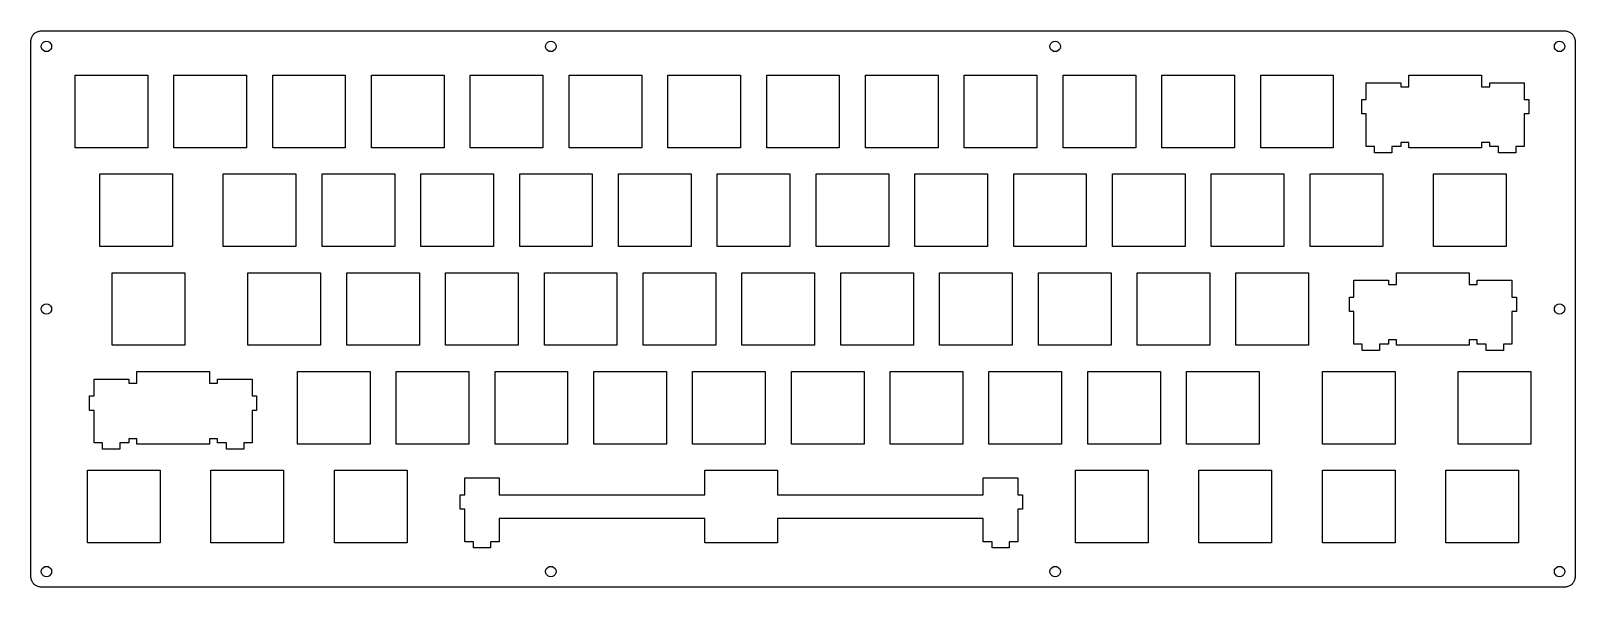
# Model space of a CAD drawing. Extents: x 0 to 298, y 0 to 107.
import ezdxf

# ---------------------------------------------------------------- set-up
doc = ezdxf.new("R2010")
doc.units = 0
doc.layers.get('0').update_dxf_attribs({"linetype": 'CONTINUOUS'})

msp = doc.modelspace()

# ---------------------------------------------------------------- linework, layer by layer
at = {"color": 0}
for p, q in [((1.18511, 107.126), (1.32843, 107.192)), ((1.32843, 107.192), (1.47588, 107.246)), ((1.47588, 107.246), (1.62609, 107.289)), ((1.62609, 107.289), (1.78043, 107.319)), ((1.78043, 107.319), (1.93614, 107.338)), ((1.93614, 107.338), (2.09324, 107.344)), ((2.09324, 107.344), (295.844, 107.344)), ((295.844, 107.344), (296.001, 107.338)), ((296.001, 107.338), (296.157, 107.319)), ((296.157, 107.319), (296.311, 107.289)), ((296.311, 107.289), (296.461, 107.246)), ((296.461, 107.246), (296.609, 107.192)), ((296.609, 107.192), (296.752, 107.126)), ((0.093707, 105.344), (0.099219, 105.501)), ((0.093707, 2.09324), (0.093707, 105.344)), ((0.099219, 105.501), (0.118511, 105.657)), ((0.118511, 105.657), (0.148828, 105.811)), ((0.148828, 105.811), (0.191547, 105.961)), ((0.191547, 105.961), (0.245291, 106.109)), ((0.245291, 106.109), (0.311437, 106.252)), ((0.311437, 106.252), (0.388606, 106.389)), ((0.388606, 106.389), (0.475424, 106.519)), ((0.475424, 106.519), (0.573264, 106.642)), ((0.573264, 106.642), (0.679372, 106.758)), ((0.679372, 106.758), (0.795129, 106.864)), ((0.795129, 106.864), (0.917773, 106.962)), ((0.917773, 106.962), (1.04869, 107.049)), ((1.04869, 107.049), (1.18511, 107.126)), ((2.09324, 104.344), (2.14285, 104.652)), ((2.14285, 104.035), (2.09324, 104.344)), ((2.14285, 104.652), (2.28479, 104.932)), ((2.28479, 104.932), (2.50527, 105.152)), ((2.50527, 105.152), (2.78501, 105.295)), ((2.78501, 105.295), (3.0937, 105.344)), ((3.0937, 105.344), (3.40238, 105.295)), ((3.40238, 105.295), (3.68212, 105.152)), ((3.68212, 105.152), (3.9026, 104.932)), ((3.9026, 104.932), (4.04453, 104.652)), ((4.04453, 104.652), (4.09416, 104.344)), ((4.09416, 104.344), (4.04453, 104.035)), ((99.344, 104.344), (99.3923, 104.652)), ((99.3923, 104.035), (99.344, 104.344)), ((99.3923, 104.652), (99.5345, 104.932)), ((99.5345, 104.932), (99.756, 105.152)), ((99.756, 105.152), (100.035, 105.295)), ((100.035, 105.295), (100.343, 105.344)), ((100.343, 105.344), (100.653, 105.295)), ((100.653, 105.295), (100.931, 105.152)), ((100.931, 105.152), (101.152, 104.932)), ((101.152, 104.932), (101.294, 104.652)), ((101.294, 104.652), (101.344, 104.344)), ((101.344, 104.344), (101.294, 104.035)), ((196.594, 104.344), (196.643, 104.652)), ((196.643, 104.035), (196.594, 104.344)), ((196.643, 104.652), (196.785, 104.932)), ((196.785, 104.932), (197.006, 105.152)), ((197.006, 105.152), (197.284, 105.295)), ((197.284, 105.295), (197.594, 105.344)), ((197.594, 105.344), (197.903, 105.295)), ((197.903, 105.295), (198.181, 105.152)), ((198.181, 105.152), (198.403, 104.932)), ((198.403, 104.932), (198.545, 104.652)), ((198.545, 104.652), (198.593, 104.344)), ((198.593, 104.344), (198.545, 104.035)), ((293.843, 104.344), (293.893, 104.652)), ((293.893, 104.035), (293.843, 104.344)), ((293.893, 104.652), (294.035, 104.932)), ((294.035, 104.932), (294.255, 105.152)), ((294.255, 105.152), (294.535, 105.295)), ((294.535, 105.295), (294.844, 105.344)), ((294.844, 105.344), (295.152, 105.295)), ((295.152, 105.295), (295.432, 105.152)), ((295.432, 105.152), (295.652, 104.932)), ((295.652, 104.932), (295.795, 104.652)), ((295.795, 104.652), (295.844, 104.344)), ((295.844, 104.344), (295.795, 104.035)), ((296.752, 107.126), (296.889, 107.049)), ((296.889, 107.049), (297.019, 106.962)), ((297.019, 106.962), (297.142, 106.864)), ((297.142, 106.864), (297.258, 106.758)), ((297.258, 106.758), (297.364, 106.642)), ((297.364, 106.642), (297.462, 106.519)), ((297.462, 106.519), (297.549, 106.389)), ((297.549, 106.389), (297.626, 106.252)), ((297.626, 106.252), (297.692, 106.109)), ((297.692, 106.109), (297.746, 105.961)), ((297.746, 105.961), (297.789, 105.811)), ((297.789, 105.811), (297.819, 105.657)), ((297.819, 105.657), (297.838, 105.501)), ((297.838, 105.501), (297.844, 105.344)), ((297.844, 105.344), (297.844, 2.09324)), ((2.28479, 103.755), (2.14285, 104.035)), ((2.50527, 103.535), (2.28479, 103.755)), ((2.78501, 103.393), (2.50527, 103.535)), ((3.0937, 103.343), (2.78501, 103.393)), ((3.40238, 103.393), (3.0937, 103.343)), ((3.68212, 103.535), (3.40238, 103.393)), ((3.9026, 103.755), (3.68212, 103.535)), ((4.04453, 104.035), (3.9026, 103.755)), ((99.5345, 103.755), (99.3923, 104.035)), ((99.756, 103.535), (99.5345, 103.755)), ((100.035, 103.393), (99.756, 103.535)), ((100.343, 103.343), (100.035, 103.393)), ((100.653, 103.393), (100.343, 103.343)), ((100.931, 103.535), (100.653, 103.393)), ((101.152, 103.755), (100.931, 103.535)), ((101.294, 104.035), (101.152, 103.755)), ((196.785, 103.755), (196.643, 104.035)), ((197.006, 103.535), (196.785, 103.755)), ((197.284, 103.393), (197.006, 103.535)), ((197.594, 103.343), (197.284, 103.393)), ((197.903, 103.393), (197.594, 103.343)), ((198.181, 103.535), (197.903, 103.393)), ((198.403, 103.755), (198.181, 103.535)), ((198.545, 104.035), (198.403, 103.755)), ((294.035, 103.755), (293.893, 104.035)), ((294.255, 103.535), (294.035, 103.755)), ((294.535, 103.393), (294.255, 103.535)), ((294.844, 103.343), (294.535, 103.393)), ((295.152, 103.393), (294.844, 103.343)), ((295.432, 103.535), (295.152, 103.393)), ((295.652, 103.755), (295.432, 103.535)), ((295.795, 104.035), (295.652, 103.755)), ((8.61826, 98.8191), (22.6191, 98.8191)), ((8.61826, 84.8184), (8.61826, 98.8191)), ((22.6191, 98.8191), (22.6191, 84.8184)), ((27.6683, 98.8191), (41.6691, 98.8191)), ((27.6683, 84.8184), (27.6683, 98.8191)), ((41.6691, 98.8191), (41.6691, 84.8184)), ((46.7184, 98.8191), (60.7191, 98.8191)), ((46.7184, 84.8184), (46.7184, 98.8191)), ((60.7191, 98.8191), (60.7191, 84.8184)), ((65.7684, 98.8191), (79.7691, 98.8191)), ((65.7684, 84.8184), (65.7684, 98.8191)), ((79.7691, 98.8191), (79.7691, 84.8184)), ((84.8184, 98.8191), (98.8191, 98.8191)), ((84.8184, 84.8184), (84.8184, 98.8191)), ((98.8191, 98.8191), (98.8191, 84.8184)), ((103.868, 98.8191), (117.869, 98.8191)), ((103.868, 84.8184), (103.868, 98.8191)), ((117.869, 98.8191), (117.869, 84.8184)), ((122.918, 98.8191), (136.919, 98.8191)), ((122.918, 84.8184), (122.918, 98.8191)), ((136.919, 98.8191), (136.919, 84.8184)), ((141.968, 98.8191), (155.969, 98.8191)), ((141.968, 84.8184), (141.968, 98.8191)), ((155.969, 98.8191), (155.969, 84.8184)), ((161.018, 98.8191), (175.019, 98.8191)), ((161.018, 84.8184), (161.018, 98.8191)), ((175.019, 98.8191), (175.019, 84.8184)), ((180.068, 98.8191), (194.069, 98.8191)), ((180.068, 84.8184), (180.068, 98.8191)), ((194.069, 98.8191), (194.069, 84.8184)), ((199.118, 98.8191), (213.119, 98.8191)), ((199.118, 84.8184), (199.118, 98.8191)), ((213.119, 98.8191), (213.119, 84.8184)), ((218.168, 98.8191), (232.169, 98.8191)), ((218.168, 84.8184), (218.168, 98.8191)), ((232.169, 98.8191), (232.169, 84.8184)), ((237.218, 98.8191), (251.219, 98.8191)), ((237.218, 84.8184), (237.218, 98.8191)), ((251.219, 98.8191), (251.219, 84.8184)), ((265.793, 96.5482), (265.793, 98.8191)), ((265.793, 98.8191), (279.794, 98.8191)), ((279.794, 98.8191), (279.794, 96.5482)), ((257.569, 94.1186), (257.569, 97.3487)), ((257.569, 97.3487), (264.218, 97.3487)), ((264.218, 97.3487), (264.218, 96.5482)), ((264.218, 96.5482), (265.793, 96.5482)), ((279.794, 96.5482), (281.369, 96.5482)), ((281.369, 96.5482), (281.369, 97.3487)), ((281.369, 97.3487), (288.018, 97.3487)), ((288.018, 97.3487), (288.018, 94.1186)), ((256.694, 91.3183), (256.694, 94.1186)), ((256.694, 94.1186), (257.569, 94.1186)), ((288.018, 94.1186), (288.893, 94.1186)), ((288.893, 94.1186), (288.893, 91.3183)), ((257.569, 91.3183), (256.694, 91.3183)), ((257.569, 85.0484), (257.569, 91.3183)), ((288.018, 91.3183), (288.018, 85.0484)), ((288.893, 91.3183), (288.018, 91.3183)), ((22.6191, 84.8184), (8.61826, 84.8184)), ((41.6691, 84.8184), (27.6683, 84.8184)), ((60.7191, 84.8184), (46.7184, 84.8184)), ((79.7691, 84.8184), (65.7684, 84.8184)), ((98.8191, 84.8184), (84.8184, 84.8184)), ((117.869, 84.8184), (103.868, 84.8184)), ((136.919, 84.8184), (122.918, 84.8184)), ((155.969, 84.8184), (141.968, 84.8184)), ((175.019, 84.8184), (161.018, 84.8184)), ((194.069, 84.8184), (180.068, 84.8184)), ((213.119, 84.8184), (199.118, 84.8184)), ((232.169, 84.8184), (218.168, 84.8184)), ((251.219, 84.8184), (237.218, 84.8184)), ((259.194, 85.0484), (257.569, 85.0484)), ((259.194, 83.8482), (259.194, 85.0484)), ((262.494, 83.8482), (259.194, 83.8482)), ((264.218, 85.0484), (262.494, 85.0484)), ((262.494, 85.0484), (262.494, 83.8482)), ((265.793, 85.8492), (264.218, 85.8492)), ((264.218, 85.8492), (264.218, 85.0484)), ((265.793, 84.8184), (265.793, 85.8492)), ((279.794, 84.8184), (265.793, 84.8184)), ((281.369, 85.8492), (279.794, 85.8492)), ((279.794, 85.8492), (279.794, 84.8184)), ((281.369, 85.0484), (281.369, 85.8492)), ((283.093, 85.0484), (281.369, 85.0484)), ((283.093, 83.8482), (283.093, 85.0484)), ((286.393, 83.8482), (283.093, 83.8482)), ((288.018, 85.0484), (286.393, 85.0484)), ((286.393, 85.0484), (286.393, 83.8482)), ((13.3821, 79.7691), (27.3816, 79.7691)), ((13.3821, 65.7684), (13.3821, 79.7691)), ((27.3816, 79.7691), (27.3816, 65.7684)), ((37.1934, 79.7691), (51.1941, 79.7691)), ((37.1934, 65.7684), (37.1934, 79.7691)), ((51.1941, 79.7691), (51.1941, 65.7684)), ((56.2434, 79.7691), (70.2441, 79.7691)), ((56.2434, 65.7684), (56.2434, 79.7691)), ((70.2441, 79.7691), (70.2441, 65.7684)), ((75.2934, 79.7691), (89.2941, 79.7691)), ((75.2934, 65.7684), (75.2934, 79.7691)), ((89.2941, 79.7691), (89.2941, 65.7684)), ((94.3434, 79.7691), (108.344, 79.7691)), ((94.3434, 65.7684), (94.3434, 79.7691)), ((108.344, 79.7691), (108.344, 65.7684)), ((113.393, 79.7691), (127.394, 79.7691)), ((113.393, 65.7684), (113.393, 79.7691)), ((127.394, 79.7691), (127.394, 65.7684)), ((132.443, 79.7691), (146.444, 79.7691)), ((132.443, 65.7684), (132.443, 79.7691)), ((146.444, 79.7691), (146.444, 65.7684)), ((151.493, 79.7691), (165.494, 79.7691)), ((151.493, 65.7684), (151.493, 79.7691)), ((165.494, 79.7691), (165.494, 65.7684)), ((170.543, 79.7691), (184.544, 79.7691)), ((170.543, 65.7684), (170.543, 79.7691)), ((184.544, 79.7691), (184.544, 65.7684)), ((189.593, 79.7691), (203.594, 79.7691)), ((189.593, 65.7684), (189.593, 79.7691)), ((203.594, 79.7691), (203.594, 65.7684)), ((208.643, 79.7691), (222.644, 79.7691)), ((208.643, 65.7684), (208.643, 79.7691)), ((222.644, 79.7691), (222.644, 65.7684)), ((227.693, 79.7691), (241.694, 79.7691)), ((227.693, 65.7684), (227.693, 79.7691)), ((241.694, 79.7691), (241.694, 65.7684)), ((246.743, 79.7691), (260.744, 79.7691)), ((246.743, 65.7684), (246.743, 79.7691)), ((260.744, 79.7691), (260.744, 65.7684)), ((270.557, 79.7691), (284.557, 79.7691)), ((270.557, 65.7684), (270.557, 79.7691)), ((284.557, 79.7691), (284.557, 65.7684)), ((27.3816, 65.7684), (13.3821, 65.7684)), ((51.1941, 65.7684), (37.1934, 65.7684)), ((70.2441, 65.7684), (56.2434, 65.7684)), ((89.2941, 65.7684), (75.2934, 65.7684)), ((108.344, 65.7684), (94.3434, 65.7684)), ((127.394, 65.7684), (113.393, 65.7684)), ((146.444, 65.7684), (132.443, 65.7684)), ((165.494, 65.7684), (151.493, 65.7684)), ((184.544, 65.7684), (170.543, 65.7684)), ((203.594, 65.7684), (189.593, 65.7684)), ((222.644, 65.7684), (208.643, 65.7684)), ((241.694, 65.7684), (227.693, 65.7684)), ((260.744, 65.7684), (246.743, 65.7684)), ((284.557, 65.7684), (270.557, 65.7684)), ((15.7634, 60.7191), (29.7629, 60.7191)), ((15.7634, 46.7184), (15.7634, 60.7191)), ((29.7629, 60.7191), (29.7629, 46.7184)), ((41.9559, 60.7191), (55.9551, 60.7191)), ((41.9559, 46.7184), (41.9559, 60.7191)), ((55.9551, 60.7191), (55.9551, 46.7184)), ((61.0059, 60.7191), (75.0051, 60.7191)), ((61.0059, 46.7184), (61.0059, 60.7191)), ((75.0051, 60.7191), (75.0051, 46.7184)), ((80.0559, 60.7191), (94.0551, 60.7191)), ((80.0559, 46.7184), (80.0559, 60.7191)), ((94.0551, 60.7191), (94.0551, 46.7184)), ((99.1059, 60.7191), (113.105, 60.7191)), ((99.1059, 46.7184), (99.1059, 60.7191)), ((113.105, 60.7191), (113.105, 46.7184)), ((118.156, 60.7191), (132.155, 60.7191)), ((118.156, 46.7184), (118.156, 60.7191)), ((132.155, 60.7191), (132.155, 46.7184)), ((137.207, 60.7191), (151.207, 60.7191)), ((137.207, 46.7184), (137.207, 60.7191)), ((151.207, 60.7191), (151.207, 46.7184)), ((156.257, 60.7191), (170.257, 60.7191)), ((156.257, 46.7184), (156.257, 60.7191)), ((170.257, 60.7191), (170.257, 46.7184)), ((175.307, 60.7191), (189.307, 60.7191)), ((175.307, 46.7184), (175.307, 60.7191)), ((189.307, 60.7191), (189.307, 46.7184)), ((194.357, 60.7191), (208.357, 60.7191)), ((194.357, 46.7184), (194.357, 60.7191)), ((208.357, 60.7191), (208.357, 46.7184)), ((213.407, 60.7191), (227.407, 60.7191)), ((213.407, 46.7184), (213.407, 60.7191)), ((227.407, 60.7191), (227.407, 46.7184)), ((232.457, 60.7191), (246.457, 60.7191)), ((232.457, 46.7184), (232.457, 60.7191)), ((246.457, 60.7191), (246.457, 46.7184)), ((263.414, 58.4482), (263.414, 60.7191)), ((263.414, 60.7191), (277.413, 60.7191)), ((277.413, 60.7191), (277.413, 58.4482)), ((255.188, 56.0186), (255.188, 59.2487)), ((255.188, 59.2487), (261.838, 59.2487)), ((261.838, 59.2487), (261.838, 58.4482)), ((261.838, 58.4482), (263.414, 58.4482)), ((277.413, 58.4482), (278.988, 58.4482)), ((278.988, 58.4482), (278.988, 59.2487)), ((278.988, 59.2487), (285.639, 59.2487)), ((285.639, 59.2487), (285.639, 56.0186)), ((2.09324, 53.7185), (2.14285, 54.0272)), ((2.14285, 53.4098), (2.09324, 53.7185)), ((2.14285, 54.0272), (2.28479, 54.307)), ((2.28479, 54.307), (2.50527, 54.5274)), ((2.50527, 54.5274), (2.78501, 54.6696)), ((2.78501, 54.6696), (3.0937, 54.719)), ((3.0937, 54.719), (3.40238, 54.6696)), ((3.40238, 54.6696), (3.68212, 54.5274)), ((3.68212, 54.5274), (3.9026, 54.307)), ((3.9026, 54.307), (4.04453, 54.0272)), ((4.04453, 54.0272), (4.09416, 53.7185)), ((4.09416, 53.7185), (4.04453, 53.4098)), ((254.313, 53.2183), (254.313, 56.0186)), ((254.313, 56.0186), (255.188, 56.0186)), ((285.639, 56.0186), (286.513, 56.0186)), ((286.513, 56.0186), (286.513, 53.2183)), ((293.843, 53.7185), (293.893, 54.0272)), ((293.893, 53.4098), (293.843, 53.7185)), ((293.893, 54.0272), (294.035, 54.307)), ((294.035, 54.307), (294.255, 54.5274)), ((294.255, 54.5274), (294.535, 54.6696)), ((294.535, 54.6696), (294.844, 54.719)), ((294.844, 54.719), (295.152, 54.6696)), ((295.152, 54.6696), (295.432, 54.5274)), ((295.432, 54.5274), (295.652, 54.307)), ((295.652, 54.307), (295.795, 54.0272)), ((295.795, 54.0272), (295.844, 53.7185)), ((295.844, 53.7185), (295.795, 53.4098)), ((2.28479, 53.1301), (2.14285, 53.4098)), ((2.50527, 52.9096), (2.28479, 53.1301)), ((2.78501, 52.7678), (2.50527, 52.9096)), ((3.0937, 52.7184), (2.78501, 52.7678)), ((3.40238, 52.7678), (3.0937, 52.7184)), ((3.68212, 52.9096), (3.40238, 52.7678)), ((3.9026, 53.1301), (3.68212, 52.9096)), ((4.04453, 53.4098), (3.9026, 53.1301)), ((255.188, 53.2183), (254.313, 53.2183)), ((255.188, 46.9484), (255.188, 53.2183)), ((285.639, 53.2183), (285.639, 46.9484)), ((286.513, 53.2183), (285.639, 53.2183)), ((294.035, 53.1301), (293.893, 53.4098)), ((294.255, 52.9096), (294.035, 53.1301)), ((294.535, 52.7678), (294.255, 52.9096)), ((294.844, 52.7184), (294.535, 52.7678)), ((295.152, 52.7678), (294.844, 52.7184)), ((295.432, 52.9096), (295.152, 52.7678)), ((295.652, 53.1301), (295.432, 52.9096)), ((295.795, 53.4098), (295.652, 53.1301)), ((263.414, 47.7492), (261.838, 47.7492)), ((261.838, 47.7492), (261.838, 46.9484)), ((263.414, 46.7184), (263.414, 47.7492)), ((278.988, 47.7492), (277.413, 47.7492)), ((277.413, 47.7492), (277.413, 46.7184)), ((278.988, 46.9484), (278.988, 47.7492)), ((29.7629, 46.7184), (15.7634, 46.7184)), ((55.9551, 46.7184), (41.9559, 46.7184)), ((75.0051, 46.7184), (61.0059, 46.7184)), ((94.0551, 46.7184), (80.0559, 46.7184)), ((113.105, 46.7184), (99.1059, 46.7184)), ((132.155, 46.7184), (118.156, 46.7184)), ((151.207, 46.7184), (137.207, 46.7184)), ((170.257, 46.7184), (156.257, 46.7184)), ((189.307, 46.7184), (175.307, 46.7184)), ((208.357, 46.7184), (194.357, 46.7184)), ((227.407, 46.7184), (213.407, 46.7184)), ((246.457, 46.7184), (232.457, 46.7184)), ((256.813, 46.9484), (255.188, 46.9484)), ((256.813, 45.7482), (256.813, 46.9484)), ((260.113, 45.7482), (256.813, 45.7482)), ((261.838, 46.9484), (260.113, 46.9484)), ((260.113, 46.9484), (260.113, 45.7482)), ((277.413, 46.7184), (263.414, 46.7184)), ((280.713, 46.9484), (278.988, 46.9484)), ((280.713, 45.7482), (280.713, 46.9484)), ((284.012, 45.7482), (280.713, 45.7482)), ((285.639, 46.9484), (284.012, 46.9484)), ((284.012, 46.9484), (284.012, 45.7482)), ((12.3004, 36.9686), (12.3004, 40.1987)), ((12.3004, 40.1987), (18.9494, 40.1987)), ((18.9494, 40.1987), (18.9494, 39.3982)), ((18.9494, 39.3982), (20.5245, 39.3982)), ((20.5245, 39.3982), (20.5245, 41.6691)), ((20.5245, 41.6691), (34.5254, 41.6691)), ((34.5254, 41.6691), (34.5254, 39.3982)), ((34.5254, 39.3982), (36.099, 39.3982)), ((36.099, 39.3982), (36.099, 40.1987)), ((36.099, 40.1987), (42.7496, 40.1987)), ((42.7496, 40.1987), (42.7496, 36.9686)), ((51.4823, 41.6691), (65.4816, 41.6691)), ((51.4823, 27.6683), (51.4823, 41.6691)), ((65.4816, 41.6691), (65.4816, 27.6683)), ((70.5323, 41.6691), (84.5316, 41.6691)), ((70.5323, 27.6683), (70.5323, 41.6691)), ((84.5316, 41.6691), (84.5316, 27.6683)), ((89.5823, 41.6691), (103.582, 41.6691)), ((89.5823, 27.6683), (89.5823, 41.6691)), ((103.582, 41.6691), (103.582, 27.6683)), ((108.632, 41.6691), (122.632, 41.6691)), ((108.632, 27.6683), (108.632, 41.6691)), ((122.632, 41.6691), (122.632, 27.6683)), ((127.682, 41.6691), (141.682, 41.6691)), ((127.682, 27.6683), (127.682, 41.6691)), ((141.682, 41.6691), (141.682, 27.6683)), ((146.732, 41.6691), (160.732, 41.6691)), ((146.732, 27.6683), (146.732, 41.6691)), ((160.732, 41.6691), (160.732, 27.6683)), ((165.782, 41.6691), (179.782, 41.6691)), ((165.782, 27.6683), (165.782, 41.6691)), ((179.782, 41.6691), (179.782, 27.6683)), ((184.832, 41.6691), (198.832, 41.6691)), ((184.832, 27.6683), (184.832, 41.6691)), ((198.832, 41.6691), (198.832, 27.6683)), ((203.882, 41.6691), (217.882, 41.6691)), ((203.882, 27.6683), (203.882, 41.6691)), ((217.882, 41.6691), (217.882, 27.6683)), ((222.932, 41.6691), (236.932, 41.6691)), ((222.932, 27.6683), (222.932, 41.6691)), ((236.932, 41.6691), (236.932, 27.6683)), ((249.125, 41.6691), (263.125, 41.6691)), ((249.125, 27.6683), (249.125, 41.6691)), ((263.125, 41.6691), (263.125, 27.6683)), ((275.318, 41.6691), (289.319, 41.6691)), ((275.318, 27.6683), (275.318, 41.6691)), ((289.319, 41.6691), (289.319, 27.6683)), ((11.4253, 34.1685), (11.4253, 36.9686)), ((11.4253, 36.9686), (12.3004, 36.9686)), ((42.7496, 36.9686), (43.6245, 36.9686)), ((43.6245, 36.9686), (43.6245, 34.1685)), ((12.3004, 34.1685), (11.4253, 34.1685)), ((12.3004, 27.8984), (12.3004, 34.1685)), ((42.7496, 34.1685), (42.7496, 27.8984)), ((43.6245, 34.1685), (42.7496, 34.1685)), ((13.9251, 27.8984), (12.3004, 27.8984)), ((13.9251, 26.6981), (13.9251, 27.8984)), ((18.9494, 27.8984), (17.2241, 27.8984)), ((17.2241, 27.8984), (17.2241, 26.6981)), ((20.5245, 28.699), (18.9494, 28.699)), ((18.9494, 28.699), (18.9494, 27.8984)), ((20.5245, 27.6683), (20.5245, 28.699)), ((34.5254, 27.6683), (20.5245, 27.6683)), ((36.099, 28.699), (34.5254, 28.699)), ((34.5254, 28.699), (34.5254, 27.6683)), ((36.099, 27.8984), (36.099, 28.699)), ((37.8245, 27.8984), (36.099, 27.8984)), ((37.8245, 26.6981), (37.8245, 27.8984)), ((42.7496, 27.8984), (41.1247, 27.8984)), ((41.1247, 27.8984), (41.1247, 26.6981)), ((65.4816, 27.6683), (51.4823, 27.6683)), ((84.5316, 27.6683), (70.5323, 27.6683)), ((103.582, 27.6683), (89.5823, 27.6683)), ((122.632, 27.6683), (108.632, 27.6683)), ((141.682, 27.6683), (127.682, 27.6683)), ((160.732, 27.6683), (146.732, 27.6683)), ((179.782, 27.6683), (165.782, 27.6683)), ((198.832, 27.6683), (184.832, 27.6683)), ((217.882, 27.6683), (203.882, 27.6683)), ((236.932, 27.6683), (222.932, 27.6683)), ((263.125, 27.6683), (249.125, 27.6683)), ((289.319, 27.6683), (275.318, 27.6683)), ((17.2241, 26.6981), (13.9251, 26.6981)), ((41.1247, 26.6981), (37.8245, 26.6981)), ((10.9995, 22.6191), (25.0004, 22.6191)), ((10.9995, 8.61826), (10.9995, 22.6191)), ((25.0004, 22.6191), (25.0004, 8.61826)), ((34.8134, 22.6191), (48.8128, 22.6191)), ((34.8134, 8.61826), (34.8134, 22.6191)), ((48.8128, 22.6191), (48.8128, 8.61826)), ((58.6246, 22.6191), (72.6253, 22.6191)), ((58.6246, 8.61826), (58.6246, 22.6191)), ((72.6253, 22.6191), (72.6253, 8.61826)), ((83.7378, 17.9186), (83.7378, 21.1487)), ((83.7378, 21.1487), (90.3884, 21.1487)), ((90.3884, 21.1487), (90.3884, 17.9186)), ((130.064, 17.9186), (130.064, 22.6191)), ((130.064, 22.6191), (144.063, 22.6191)), ((144.063, 22.6191), (144.063, 17.9186)), ((183.738, 17.9186), (183.738, 21.1487)), ((183.738, 21.1487), (190.389, 21.1487)), ((190.389, 21.1487), (190.389, 17.9186)), ((201.5, 22.6191), (215.5, 22.6191)), ((201.5, 8.61826), (201.5, 22.6191)), ((215.5, 22.6191), (215.5, 8.61826)), ((225.314, 22.6191), (239.313, 22.6191)), ((225.314, 8.61826), (225.314, 22.6191)), ((239.313, 22.6191), (239.313, 8.61826)), ((249.125, 22.6191), (263.125, 22.6191)), ((249.125, 8.61826), (249.125, 22.6191)), ((263.125, 22.6191), (263.125, 8.61826)), ((272.939, 22.6191), (286.938, 22.6191)), ((272.939, 8.61826), (272.939, 22.6191)), ((286.938, 22.6191), (286.938, 8.61826)), ((82.8629, 15.1185), (82.8629, 17.9186)), ((82.8629, 17.9186), (83.7378, 17.9186)), ((90.3884, 17.9186), (130.064, 17.9186)), ((144.063, 17.9186), (183.738, 17.9186)), ((190.389, 17.9186), (191.263, 17.9186)), ((191.263, 17.9186), (191.263, 15.1185)), ((83.7378, 15.1185), (82.8629, 15.1185)), ((83.7378, 8.84837), (83.7378, 15.1185)), ((190.389, 15.1185), (190.389, 8.84837)), ((191.263, 15.1185), (190.389, 15.1185)), ((130.064, 13.3187), (90.3884, 13.3187)), ((90.3884, 13.3187), (90.3884, 8.84837)), ((130.064, 8.61826), (130.064, 13.3187)), ((183.738, 13.3187), (144.063, 13.3187)), ((144.063, 13.3187), (144.063, 8.61826)), ((183.738, 8.84837), (183.738, 13.3187)), ((25.0004, 8.61826), (10.9995, 8.61826)), ((48.8128, 8.61826), (34.8134, 8.61826)), ((72.6253, 8.61826), (58.6246, 8.61826)), ((85.4121, 8.84837), (83.7378, 8.84837)), ((85.4121, 7.64812), (85.4121, 8.84837)), ((88.7127, 7.64812), (85.4121, 7.64812)), ((90.3884, 8.84837), (88.7127, 8.84837)), ((88.7127, 8.84837), (88.7127, 7.64812)), ((144.063, 8.61826), (130.064, 8.61826)), ((185.412, 8.84837), (183.738, 8.84837)), ((185.412, 7.64812), (185.412, 8.84837)), ((188.713, 7.64812), (185.412, 7.64812)), ((190.389, 8.84837), (188.713, 8.84837)), ((188.713, 8.84837), (188.713, 7.64812)), ((215.5, 8.61826), (201.5, 8.61826)), ((239.313, 8.61826), (225.314, 8.61826)), ((263.125, 8.61826), (249.125, 8.61826)), ((286.938, 8.61826), (272.939, 8.61826)), ((2.09324, 3.0937), (2.14285, 3.40238)), ((2.14285, 2.78501), (2.09324, 3.0937)), ((2.14285, 3.40238), (2.28479, 3.68212)), ((2.28479, 3.68212), (2.50527, 3.9026)), ((2.50527, 3.9026), (2.78501, 4.04453)), ((2.78501, 4.04453), (3.0937, 4.09416)), ((3.0937, 4.09416), (3.40238, 4.04453)), ((3.40238, 4.04453), (3.68212, 3.9026)), ((3.68212, 3.9026), (3.9026, 3.68212)), ((3.9026, 3.68212), (4.04453, 3.40238)), ((4.04453, 3.40238), (4.09416, 3.0937)), ((4.09416, 3.0937), (4.04453, 2.78501)), ((99.344, 3.0937), (99.3923, 3.40238)), ((99.3923, 2.78501), (99.344, 3.0937)), ((99.3923, 3.40238), (99.5345, 3.68212)), ((99.5345, 3.68212), (99.756, 3.9026)), ((99.756, 3.9026), (100.035, 4.04453)), ((100.035, 4.04453), (100.343, 4.09416)), ((100.343, 4.09416), (100.653, 4.04453)), ((100.653, 4.04453), (100.931, 3.9026)), ((100.931, 3.9026), (101.152, 3.68212)), ((101.152, 3.68212), (101.294, 3.40238)), ((101.294, 3.40238), (101.344, 3.0937)), ((101.344, 3.0937), (101.294, 2.78501)), ((196.594, 3.0937), (196.643, 3.40238)), ((196.643, 2.78501), (196.594, 3.0937)), ((196.643, 3.40238), (196.785, 3.68212)), ((196.785, 3.68212), (197.006, 3.9026)), ((197.006, 3.9026), (197.284, 4.04453)), ((197.284, 4.04453), (197.594, 4.09416)), ((197.594, 4.09416), (197.903, 4.04453)), ((197.903, 4.04453), (198.181, 3.9026)), ((198.181, 3.9026), (198.403, 3.68212)), ((198.403, 3.68212), (198.545, 3.40238)), ((198.545, 3.40238), (198.593, 3.0937)), ((198.593, 3.0937), (198.545, 2.78501)), ((293.843, 3.0937), (293.893, 3.40238)), ((293.893, 2.78501), (293.843, 3.0937)), ((293.893, 3.40238), (294.035, 3.68212)), ((294.035, 3.68212), (294.255, 3.9026)), ((294.255, 3.9026), (294.535, 4.04453)), ((294.535, 4.04453), (294.844, 4.09416)), ((294.844, 4.09416), (295.152, 4.04453)), ((295.152, 4.04453), (295.432, 3.9026)), ((295.432, 3.9026), (295.652, 3.68212)), ((295.652, 3.68212), (295.795, 3.40238)), ((295.795, 3.40238), (295.844, 3.0937)), ((295.844, 3.0937), (295.795, 2.78501)), ((0.099219, 1.93614), (0.093707, 2.09324)), ((0.118511, 1.78043), (0.099219, 1.93614)), ((0.148828, 1.62609), (0.118511, 1.78043)), ((0.191547, 1.47588), (0.148828, 1.62609)), ((0.245291, 1.32843), (0.191547, 1.47588)), ((0.311437, 1.18511), (0.245291, 1.32843)), ((0.388606, 1.04869), (0.311437, 1.18511)), ((0.475424, 0.917773), (0.388606, 1.04869)), ((0.573264, 0.795129), (0.475424, 0.917773)), ((0.679372, 0.679372), (0.573264, 0.795129)), ((0.795129, 0.573264), (0.679372, 0.679372)), ((0.917773, 0.475424), (0.795129, 0.573264)), ((1.04869, 0.388606), (0.917773, 0.475424)), ((1.18511, 0.311437), (1.04869, 0.388606)), ((1.32843, 0.245291), (1.18511, 0.311437)), ((1.47588, 0.191547), (1.32843, 0.245291)), ((1.62609, 0.148828), (1.47588, 0.191547)), ((1.78043, 0.118511), (1.62609, 0.148828)), ((1.93614, 0.099219), (1.78043, 0.118511)), ((2.09324, 0.093707), (1.93614, 0.099219)), ((295.844, 0.093707), (2.09324, 0.093707)), ((2.28479, 2.50527), (2.14285, 2.78501)), ((2.50527, 2.28479), (2.28479, 2.50527)), ((2.78501, 2.14285), (2.50527, 2.28479)), ((3.0937, 2.09324), (2.78501, 2.14285)), ((3.40238, 2.14285), (3.0937, 2.09324)), ((3.68212, 2.28479), (3.40238, 2.14285)), ((3.9026, 2.50527), (3.68212, 2.28479)), ((4.04453, 2.78501), (3.9026, 2.50527)), ((99.5345, 2.50527), (99.3923, 2.78501)), ((99.756, 2.28479), (99.5345, 2.50527)), ((100.035, 2.14285), (99.756, 2.28479)), ((100.343, 2.09324), (100.035, 2.14285)), ((100.653, 2.14285), (100.343, 2.09324)), ((100.931, 2.28479), (100.653, 2.14285)), ((101.152, 2.50527), (100.931, 2.28479)), ((101.294, 2.78501), (101.152, 2.50527)), ((196.785, 2.50527), (196.643, 2.78501)), ((197.006, 2.28479), (196.785, 2.50527)), ((197.284, 2.14285), (197.006, 2.28479)), ((197.594, 2.09324), (197.284, 2.14285)), ((197.903, 2.14285), (197.594, 2.09324)), ((198.181, 2.28479), (197.903, 2.14285)), ((198.403, 2.50527), (198.181, 2.28479)), ((198.545, 2.78501), (198.403, 2.50527)), ((294.035, 2.50527), (293.893, 2.78501)), ((294.255, 2.28479), (294.035, 2.50527)), ((294.535, 2.14285), (294.255, 2.28479)), ((294.844, 2.09324), (294.535, 2.14285)), ((295.152, 2.14285), (294.844, 2.09324)), ((295.432, 2.28479), (295.152, 2.14285)), ((295.652, 2.50527), (295.432, 2.28479)), ((295.795, 2.78501), (295.652, 2.50527)), ((296.001, 0.099219), (295.844, 0.093707)), ((296.157, 0.118511), (296.001, 0.099219)), ((296.311, 0.148828), (296.157, 0.118511)), ((296.461, 0.191547), (296.311, 0.148828)), ((296.609, 0.245291), (296.461, 0.191547)), ((296.752, 0.311437), (296.609, 0.245291)), ((296.889, 0.388606), (296.752, 0.311437)), ((297.019, 0.475424), (296.889, 0.388606)), ((297.142, 0.573264), (297.019, 0.475424)), ((297.258, 0.679372), (297.142, 0.573264)), ((297.364, 0.795129), (297.258, 0.679372)), ((297.462, 0.917773), (297.364, 0.795129)), ((297.549, 1.04869), (297.462, 0.917773)), ((297.626, 1.18511), (297.549, 1.04869)), ((297.692, 1.32843), (297.626, 1.18511)), ((297.746, 1.47588), (297.692, 1.32843)), ((297.789, 1.62609), (297.746, 1.47588)), ((297.819, 1.78043), (297.789, 1.62609)), ((297.838, 1.93614), (297.819, 1.78043)), ((297.844, 2.09324), (297.838, 1.93614))]:
    msp.add_line(p, q, dxfattribs=at)

doc.saveas('drawing.dxf')
